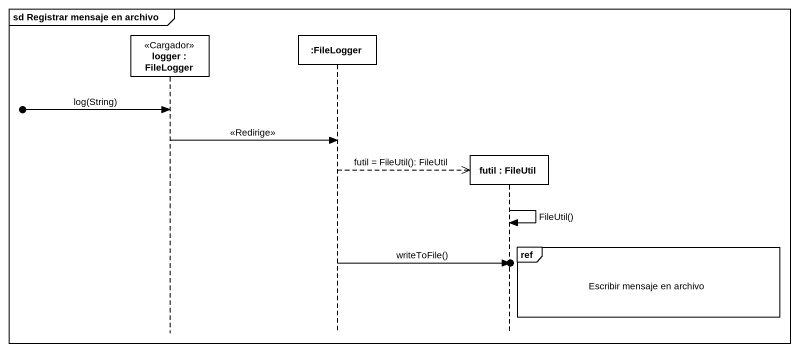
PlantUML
@startuml
mainframe sd Registrar mensaje en archivo
hide footbox
participant "logger : FileLogger" as logger <<Cargador>>
participant ":FileLogger" as FileLogger
participant "futil : FileUtil" as futil

[o-> logger : log(String)
logger -> FileLogger : <<Redirige>>
FileLogger -->> futil ** : futil = FileUtil(): FileUtil
futil -> futil : FileUtil()
ref over futil : Escribir mensaje en archivo
FileLogger ->o] : writeToFile()
@enduml
